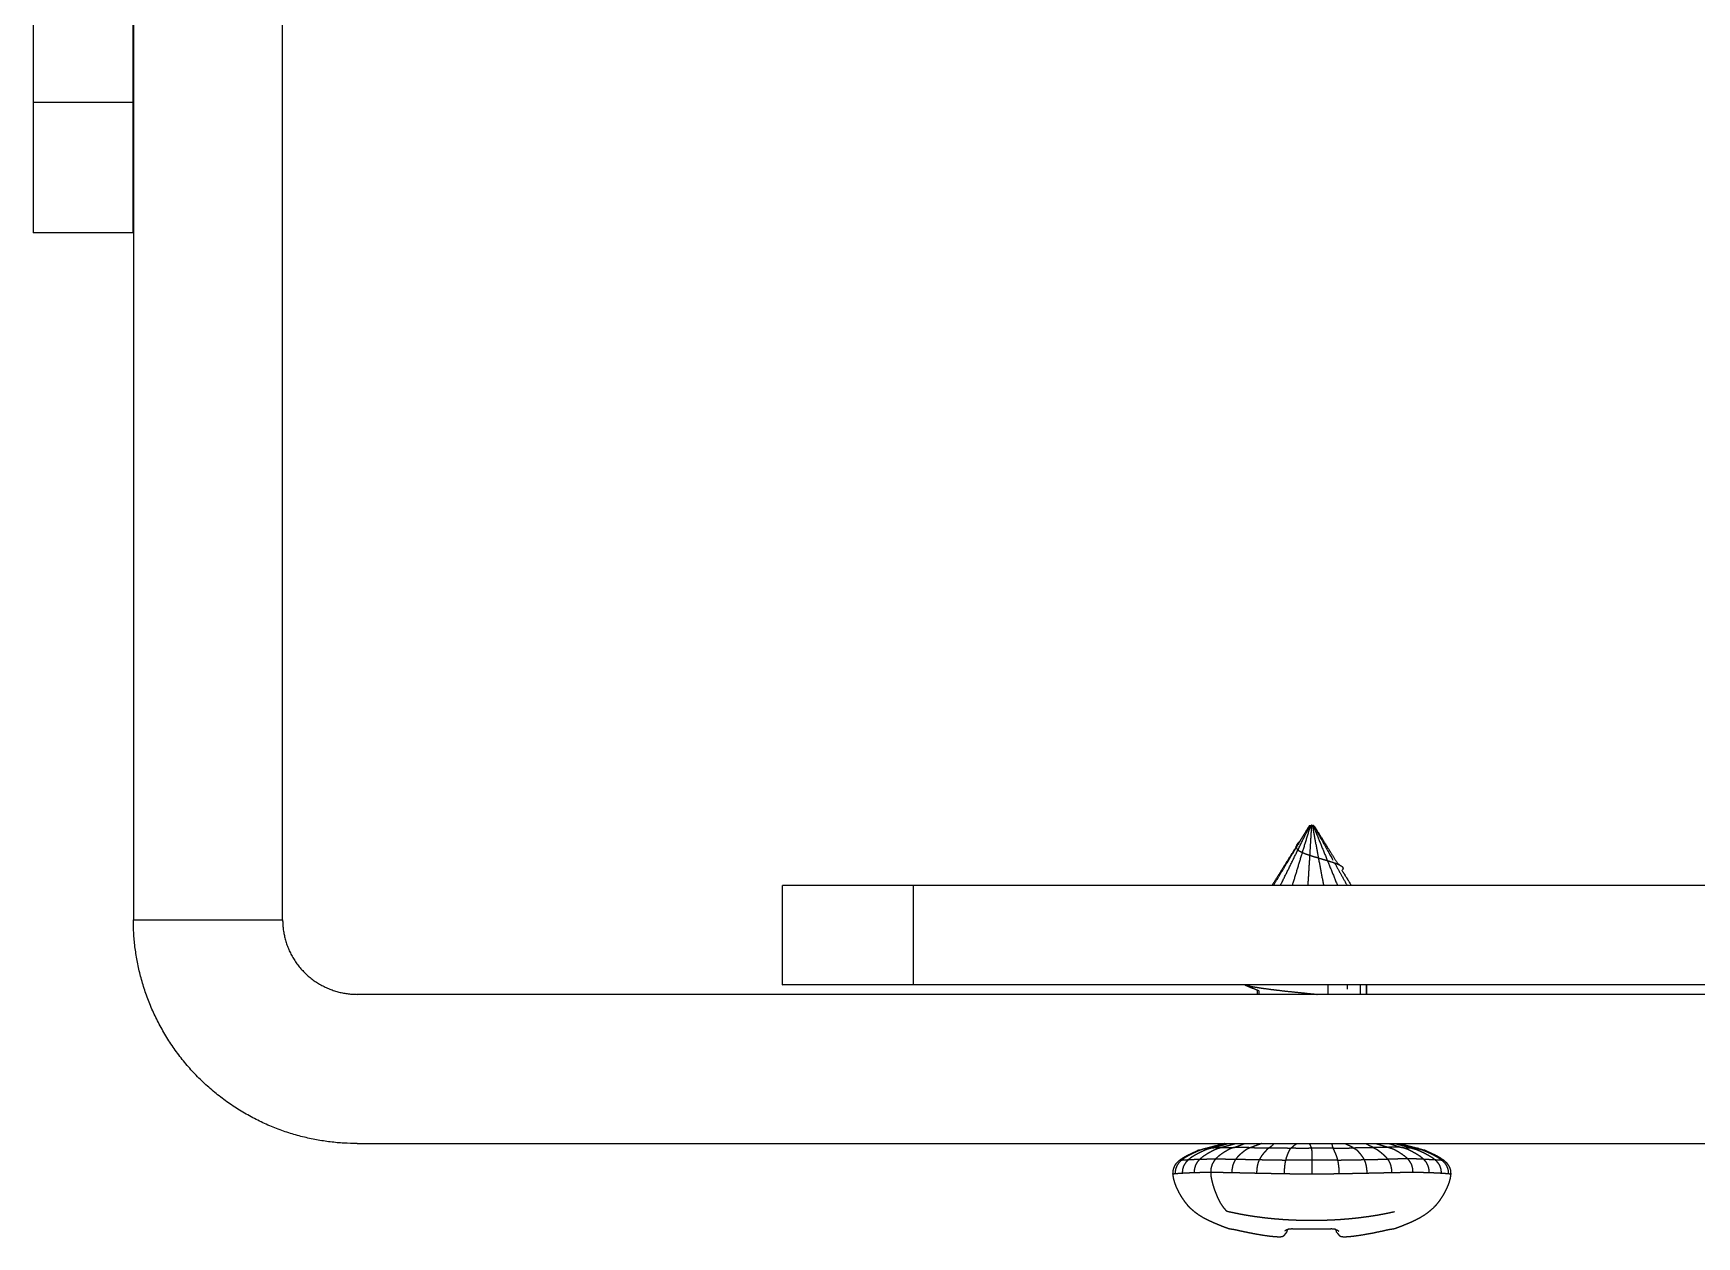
# Model space of a CAD drawing. Header units: millimetres. Extents: x 181 to 381, y 0 to 208.
# Drawn here: x 196.86 to 213.57, y 38.76 to 50.86 of the extents above; entities that cross this region are included whole.
import ezdxf

# ---------------------------------------------------------------- set-up
doc = ezdxf.new("R2010")
doc.units = ezdxf.units.MM
doc.layers.add('Make2D$可见线$曲线', color=7, linetype='Continuous', true_color=0x000000)

msp = doc.modelspace()

# ---------------------------------------------------------------- linework, layer by layer
at = {"layer": 'Make2D$可见线$曲线', "color": 18, "lineweight": -3, "true_color": 0x000000}
for points in [[(197.862, 68.108), (197.862, 55.027), (197.862, 41.946)], [(199.362, 41.946), (199.362, 55.027), (199.362, 68.108)], [(196.856, 63.538), (196.856, 56.852), (196.856, 50.165)], [(197.856, 63.538), (197.856, 56.852), (197.856, 50.165)], [(196.856, 50.165), (197.356, 50.165), (197.856, 50.165)], [(197.856, 48.852), (197.356, 48.852), (196.856, 48.852)], [(209.389, 42.29), (209.537, 42.591), (209.686, 42.893)], [(209.51, 42.29), (209.601, 42.591), (209.693, 42.893)], [(209.549, 42.672), (209.615, 42.783), (209.682, 42.893)], [(209.681, 42.893), (209.627, 42.807), (209.573, 42.721)], [(209.701, 42.893), (209.683, 42.591), (209.664, 42.29)], [(209.683, 42.893), (209.684, 42.893), (209.684, 42.893)], [(209.686, 42.893), (209.685, 42.893), (209.684, 42.893)], [(209.686, 42.893), (209.686, 42.893), (209.687, 42.893)], [(209.687, 42.893), (209.688, 42.893), (209.689, 42.893)], [(209.689, 42.893), (209.69, 42.893), (209.691, 42.893)], [(209.693, 42.893), (209.692, 42.893), (209.691, 42.893)], [(209.693, 42.893), (209.694, 42.893), (209.695, 42.893)], [(209.695, 42.893), (209.696, 42.893), (209.697, 42.893)], [(209.697, 42.893), (209.698, 42.893), (209.699, 42.893)], [(209.701, 42.901), (209.7, 42.897), (209.699, 42.893)], [(209.699, 42.893), (209.7, 42.893), (209.701, 42.893)], [(209.701, 42.893), (209.702, 42.893), (209.704, 42.893)], [(209.704, 42.893), (209.705, 42.893), (209.706, 42.893)], [(209.706, 42.893), (209.707, 42.893), (209.708, 42.893)], [(209.71, 42.893), (209.709, 42.893), (209.708, 42.893)], [(209.71, 42.893), (209.711, 42.893), (209.712, 42.893)], [(209.71, 42.893), (209.766, 42.591), (209.823, 42.29)], [(209.712, 42.893), (209.714, 42.893), (209.715, 42.893)], [(209.715, 42.893), (209.716, 42.893), (209.716, 42.893)], [(209.716, 42.893), (209.717, 42.893), (209.718, 42.893)], [(209.718, 42.893), (209.719, 42.893), (209.72, 42.893)], [(209.718, 42.893), (209.841, 42.591), (209.963, 42.29)], [(209.72, 42.893), (209.721, 42.893), (209.721, 42.893)], [(209.721, 42.893), (209.722, 42.893), (209.723, 42.893)], [(209.724, 42.893), (209.723, 42.893), (209.723, 42.893)], [(209.724, 42.893), (209.82, 42.719), (209.917, 42.546)], [(209.726, 42.893), (209.845, 42.703), (209.963, 42.512)], [(209.548, 42.681), (209.425, 42.484), (209.302, 42.287)], [(209.319, 42.29), (209.434, 42.48), (209.548, 42.67)], [(209.933, 42.518), (209.996, 42.404), (210.06, 42.29)], [(209.964, 42.513), (209.965, 42.512), (209.965, 42.511)], [(210.008, 42.442), (210.056, 42.366), (210.103, 42.29)], [(210.008, 42.441), (210.055, 42.365), (210.102, 42.29)], [(204.387, 41.29), (204.387, 41.79), (204.387, 42.29)], [(205.7, 42.29), (205.7, 41.79), (205.7, 41.29)], [(219.074, 42.29), (212.387, 42.29), (205.7, 42.29)], [(197.862, 41.946), (198.612, 41.946), (199.362, 41.946)], [(239.689, 41.196), (219.9, 41.196), (200.112, 41.196)], [(219.074, 41.29), (212.387, 41.29), (205.7, 41.29)], [(209.032, 41.29), (209.074, 41.272), (209.117, 41.255)], [(209.155, 41.239), (209.155, 41.217), (209.155, 41.196)], [(209.176, 41.196), (209.176, 41.213), (209.176, 41.229)], [(209.867, 41.29), (209.867, 41.243), (209.867, 41.196)], [(210.06, 41.29), (210.06, 41.268), (210.06, 41.247)], [(210.192, 41.29), (210.192, 41.243), (210.192, 41.196)], [(210.25, 41.29), (210.25, 41.243), (210.25, 41.196)], [(210.253, 41.29), (210.253, 41.243), (210.253, 41.196)], [(200.112, 39.696), (219.9, 39.696), (239.689, 39.696)], [(208.708, 39.654), (208.71, 39.654), (208.712, 39.654)], [(209.277, 39.654), (209.282, 39.654), (209.286, 39.654)], [(210.121, 39.654), (210.125, 39.654), (210.13, 39.654)], [(208.879, 38.839), (208.878, 38.839), (208.878, 38.839)], [(209.457, 38.812), (209.457, 38.817), (209.458, 38.823)], [(209.458, 38.83), (209.458, 38.827), (209.458, 38.823)], [(209.942, 38.834), (209.919, 38.836), (209.897, 38.838)], [(209.949, 38.823), (209.949, 38.827), (209.949, 38.83)], [(209.949, 38.823), (209.95, 38.817), (209.951, 38.812)], [(210.523, 38.839), (210.523, 38.839), (210.523, 38.839)]]:
    msp.add_open_spline(points, degree=2, dxfattribs=at)
for points, weights, degree in [([(196.856, 50.165), (196.856, 48.852), (196.856, 48.852)], [1, 0.807942872945, 1], 2), ([(197.856, 50.165), (197.856, 48.852), (197.856, 48.852)], [1, 0.807942872945, 1], 2), ([(205.7, 42.29), (204.387, 42.29), (204.387, 42.29)], [1, 0.807942872945, 1], 2), ([(200.112, 39.696), (198.794, 39.696), (197.862, 40.627), (197.862, 41.946)], [1, 0.804737854124, 0.804737854124, 1], 3), ([(199.362, 41.946), (199.362, 41.506), (199.672, 41.196), (200.112, 41.196)], [1, 0.804737854124, 0.804737854124, 1], 3), ([(205.7, 41.29), (204.387, 41.29), (204.387, 41.29)], [1, 0.807942872945, 1], 2)]:
    msp.add_rational_spline(points, weights, degree=degree, dxfattribs=at)
for points, knots in [([(209.565, 42.714), (209.559, 42.707), (209.553, 42.699), (209.55, 42.692), (209.547, 42.685)], [0, 0, 0, 1, 1, 2, 2, 2]), ([(209.548, 42.67), (209.548, 42.67), (209.548, 42.67), (209.547, 42.678), (209.547, 42.685), (209.548, 42.679), (209.549, 42.672)], [-1.002362, -1.002362, -1.002362, -1, -1, 0, 0, 0.098579, 0.098579, 0.098579]), ([(209.548, 42.67), (209.552, 42.663), (209.557, 42.656), (209.565, 42.649), (209.574, 42.641), (209.587, 42.634), (209.6, 42.627), (209.616, 42.62), (209.633, 42.612), (209.653, 42.605), (209.673, 42.598), (209.695, 42.591), (209.718, 42.583), (209.742, 42.576), (209.767, 42.569), (209.792, 42.561), (209.817, 42.554), (209.841, 42.547), (209.866, 42.54), (209.889, 42.532), (209.912, 42.525), (209.932, 42.518), (209.953, 42.511), (209.969, 42.503), (209.985, 42.496)], [0, 0, 0, 1, 1, 2, 2, 3, 3, 4, 4, 5, 5, 6, 6, 7, 7, 8, 8, 9, 9, 10, 10, 11, 11, 12, 12, 12]), ([(209.573, 42.721), (209.569, 42.717), (209.565, 42.714), (209.572, 42.721), (209.578, 42.729)], [1.5428237, 1.5428237, 1.5428237, 2, 2, 2.1150653, 2.1150653, 2.1150653]), ([(209.963, 42.512), (209.974, 42.504), (209.985, 42.496), (209.997, 42.489), (210.008, 42.482)], [14.874849, 14.874849, 14.874849, 15, 15, 16, 16, 16]), ([(210.008, 42.482), (210.013, 42.474), (210.019, 42.467), (210.018, 42.46), (210.017, 42.452), (210.012, 42.447), (210.008, 42.441)], [0, 0, 0, 1, 1, 2, 2, 2.089689, 2.089689, 2.089689]), ([(209.176, 41.229), (209.107, 41.259), (209.038, 41.289), (209.037, 41.289), (209.037, 41.29)], [-1.4506869, -1.4506869, -1.4506869, -1, -1, -0.9678892, -0.9678892, -0.9678892]), ([(209.038, 41.289), (209.072, 41.282), (209.106, 41.274), (209.152, 41.267), (209.198, 41.259), (209.254, 41.252), (209.31, 41.244), (209.374, 41.237), (209.438, 41.229), (209.508, 41.222), (209.577, 41.215), (209.649, 41.207), (209.72, 41.2), (209.74, 41.198), (209.76, 41.195)], [0, 0, 0, 1, 1, 2, 2, 3, 3, 4, 4, 5, 5, 6, 6, 6.274854, 6.274854, 6.274854]), ([(208.322, 39.466), (208.323, 39.466), (208.324, 39.466), (208.334, 39.483), (208.345, 39.499), (208.36, 39.514), (208.375, 39.528), (208.394, 39.542), (208.414, 39.555), (208.435, 39.567), (208.457, 39.579), (208.477, 39.589), (208.498, 39.599), (208.515, 39.607), (208.532, 39.614), (208.543, 39.619), (208.553, 39.624), (208.555, 39.624), (208.557, 39.624), (208.567, 39.628), (208.576, 39.631), (208.59, 39.635), (208.603, 39.639), (208.625, 39.645), (208.648, 39.651), (208.684, 39.66), (208.72, 39.67), (208.764, 39.681), (208.808, 39.693), (208.812, 39.694), (208.817, 39.696)], [-20, -20, -20, -19, -19, -18, -18, -17, -17, -16, -16, -15, -15, -14, -14, -13, -13, -12, -12, -11, -11, -10, -10, -9, -9, -8, -8, -7, -7, -6, -6, -5.899409, -5.899409, -5.899409]), ([(208.648, 39.651), (208.65, 39.651), (208.652, 39.651), (208.654, 39.651), (208.656, 39.65), (208.635, 39.645), (208.615, 39.64), (208.603, 39.636), (208.59, 39.632), (208.581, 39.629), (208.572, 39.625), (208.561, 39.62), (208.551, 39.616), (208.534, 39.608), (208.517, 39.601), (208.497, 39.591), (208.477, 39.581), (208.456, 39.569), (208.435, 39.557), (208.415, 39.544), (208.396, 39.53)], [0, 0, 0, 1, 1, 2, 2, 3, 3, 4, 4, 5, 5, 6, 6, 7, 7, 8, 8, 9, 9, 10, 10, 10]), ([(208.656, 39.65), (208.657, 39.65), (208.658, 39.649), (208.662, 39.649), (208.666, 39.649), (208.675, 39.65), (208.684, 39.651), (208.696, 39.652), (208.708, 39.654), (208.69, 39.648), (208.671, 39.643), (208.66, 39.64), (208.648, 39.636), (208.64, 39.633), (208.631, 39.629), (208.621, 39.624), (208.611, 39.62), (208.595, 39.612), (208.579, 39.605), (208.56, 39.595), (208.541, 39.585), (208.521, 39.573), (208.501, 39.562), (208.483, 39.548), (208.465, 39.535)], [0, 0, 0, 1, 1, 2, 2, 3, 3, 4, 4, 5, 5, 6, 6, 7, 7, 8, 8, 9, 9, 10, 10, 11, 11, 12, 12, 12]), ([(208.576, 39.631), (208.575, 39.631), (208.574, 39.631), (208.573, 39.631), (208.571, 39.63), (208.562, 39.627), (208.553, 39.624)], [7.900971, 7.900971, 7.900971, 8, 8, 9, 9, 10, 10, 10]), ([(208.712, 39.654), (208.722, 39.655), (208.733, 39.656), (208.745, 39.656), (208.757, 39.657), (208.769, 39.657), (208.781, 39.657), (208.792, 39.657), (208.804, 39.657), (208.786, 39.652), (208.768, 39.647), (208.757, 39.643), (208.746, 39.64), (208.738, 39.636), (208.73, 39.633), (208.721, 39.628), (208.712, 39.624), (208.697, 39.616), (208.683, 39.609), (208.665, 39.599), (208.648, 39.589), (208.63, 39.578), (208.612, 39.566), (208.595, 39.552), (208.579, 39.539)], [0.146824, 0.146824, 0.146824, 1, 1, 2, 2, 3, 3, 4, 4, 5, 5, 6, 6, 7, 7, 8, 8, 9, 9, 10, 10, 11, 11, 12, 12, 12]), ([(208.828, 39.696), (208.815, 39.692), (208.803, 39.689), (208.762, 39.678), (208.721, 39.667), (208.689, 39.659), (208.656, 39.65)], [5.702129, 5.702129, 5.702129, 6, 6, 7, 7, 8, 8, 8]), ([(208.711, 39.654), (208.74, 39.662), (208.768, 39.67), (208.804, 39.68), (208.84, 39.69), (208.848, 39.693), (208.856, 39.696)], [0.050726, 0.050726, 0.050726, 1, 1, 2, 2, 2.230004, 2.230004, 2.230004]), ([(208.804, 39.657), (208.814, 39.656), (208.825, 39.656), (208.838, 39.655), (208.85, 39.655), (208.868, 39.656), (208.885, 39.656), (208.906, 39.657), (208.926, 39.658), (208.912, 39.653), (208.898, 39.648), (208.889, 39.645), (208.881, 39.641), (208.874, 39.638), (208.868, 39.635), (208.86, 39.63), (208.852, 39.625), (208.84, 39.618), (208.827, 39.611), (208.812, 39.601), (208.797, 39.591), (208.782, 39.58), (208.766, 39.568), (208.752, 39.555), (208.738, 39.541)], [0, 0, 0, 1, 1, 2, 2, 3, 3, 4, 4, 5, 5, 6, 6, 7, 7, 8, 8, 9, 9, 10, 10, 11, 11, 12, 12, 12]), ([(208.946, 39.696), (208.941, 39.694), (208.936, 39.693), (208.899, 39.683), (208.862, 39.673), (208.833, 39.665), (208.804, 39.657)], [5.874079, 5.874079, 5.874079, 6, 6, 7, 7, 8, 8, 8]), ([(208.926, 39.658), (208.948, 39.666), (208.971, 39.674), (208.997, 39.684), (209.022, 39.694), (209.025, 39.695), (209.027, 39.696)], [0, 0, 0, 1, 1, 2, 2, 2.093785, 2.093785, 2.093785]), ([(208.926, 39.658), (208.947, 39.659), (208.968, 39.659), (208.989, 39.659), (209.011, 39.659), (209.032, 39.659), (209.053, 39.659), (209.074, 39.658), (209.095, 39.657), (209.082, 39.652), (209.069, 39.647), (209.061, 39.643), (209.054, 39.64), (209.048, 39.636), (209.043, 39.633), (209.036, 39.628), (209.03, 39.624), (209.02, 39.616), (209.011, 39.609), (208.999, 39.599), (208.987, 39.589), (208.975, 39.578), (208.962, 39.566), (208.951, 39.552), (208.94, 39.539)], [0, 0, 0, 1, 1, 2, 2, 3, 3, 4, 4, 5, 5, 6, 6, 7, 7, 8, 8, 9, 9, 10, 10, 11, 11, 12, 12, 12]), ([(209.202, 39.696), (209.197, 39.694), (209.193, 39.693), (209.165, 39.683), (209.137, 39.673), (209.116, 39.665), (209.095, 39.657)], [5.859795, 5.859795, 5.859795, 6, 6, 7, 7, 8, 8, 8]), ([(209.095, 39.657), (209.115, 39.656), (209.135, 39.654), (209.156, 39.653), (209.177, 39.652), (209.201, 39.653), (209.225, 39.653), (209.251, 39.653), (209.277, 39.654), (209.27, 39.648), (209.264, 39.643), (209.259, 39.64), (209.255, 39.636), (209.252, 39.633), (209.248, 39.629), (209.244, 39.624), (209.24, 39.62), (209.233, 39.612), (209.226, 39.605), (209.218, 39.595), (209.21, 39.585), (209.201, 39.573), (209.193, 39.562), (209.185, 39.548), (209.177, 39.535)], [0, 0, 0, 1, 1, 2, 2, 3, 3, 4, 4, 5, 5, 6, 6, 7, 7, 8, 8, 9, 9, 10, 10, 11, 11, 12, 12, 12]), ([(209.277, 39.654), (209.288, 39.662), (209.299, 39.67), (209.31, 39.68), (209.321, 39.691), (209.322, 39.693), (209.324, 39.696)], [0, 0, 0, 1, 1, 2, 2, 2.212248, 2.212248, 2.212248]), ([(209.287, 39.654), (209.309, 39.654), (209.332, 39.654), (209.36, 39.654), (209.388, 39.653), (209.416, 39.653), (209.443, 39.652), (209.47, 39.651), (209.497, 39.65)], [0.174517, 0.174517, 0.174517, 1, 1, 2, 2, 3, 3, 4, 4, 4]), ([(209.699, 39.649), (209.673, 39.648), (209.647, 39.647), (209.622, 39.647), (209.597, 39.646), (209.573, 39.647), (209.548, 39.648), (209.523, 39.649), (209.497, 39.65), (209.492, 39.645), (209.487, 39.64), (209.483, 39.636), (209.48, 39.632), (209.478, 39.629), (209.476, 39.625), (209.474, 39.62), (209.472, 39.616), (209.468, 39.608), (209.465, 39.601), (209.461, 39.591), (209.457, 39.581), (209.453, 39.569), (209.448, 39.557), (209.445, 39.544), (209.441, 39.53)], [0, 0, 0, 1, 1, 2, 2, 3, 3, 4, 4, 5, 5, 6, 6, 7, 7, 8, 8, 9, 9, 10, 10, 11, 11, 12, 12, 12]), ([(209.497, 39.65), (209.506, 39.659), (209.515, 39.667), (209.528, 39.678), (209.541, 39.688), (209.547, 39.692), (209.553, 39.696)], [0, 0, 0, 1, 1, 2, 2, 2.31652, 2.31652, 2.31652]), ([(209.677, 39.696), (209.681, 39.692), (209.684, 39.688), (209.689, 39.677), (209.694, 39.666), (209.697, 39.658), (209.699, 39.649)], [5.662473, 5.662473, 5.662473, 6, 6, 7, 7, 8, 8, 8]), ([(209.919, 39.65), (209.892, 39.651), (209.864, 39.651), (209.836, 39.651), (209.808, 39.651), (209.781, 39.65), (209.753, 39.65), (209.726, 39.649), (209.699, 39.649), (209.7, 39.643), (209.702, 39.638), (209.702, 39.634), (209.703, 39.63), (209.703, 39.627), (209.704, 39.623), (209.704, 39.619), (209.704, 39.614), (209.704, 39.606), (209.704, 39.599), (209.704, 39.589), (209.704, 39.579), (209.704, 39.567), (209.704, 39.555), (209.704, 39.542), (209.704, 39.528)], [0, 0, 0, 1, 1, 2, 2, 3, 3, 4, 4, 5, 5, 6, 6, 7, 7, 8, 8, 9, 9, 10, 10, 11, 11, 12, 12, 12]), ([(209.908, 39.696), (209.907, 39.692), (209.906, 39.689), (209.909, 39.678), (209.911, 39.667), (209.915, 39.659), (209.919, 39.65)], [5.703947, 5.703947, 5.703947, 6, 6, 7, 7, 8, 8, 8]), ([(209.966, 39.53), (209.963, 39.544), (209.959, 39.557), (209.954, 39.569), (209.95, 39.581), (209.946, 39.591), (209.942, 39.601), (209.939, 39.608), (209.935, 39.616), (209.933, 39.62), (209.931, 39.625), (209.929, 39.629), (209.928, 39.632), (209.926, 39.636), (209.924, 39.64), (209.922, 39.645), (209.919, 39.65), (209.946, 39.65), (209.973, 39.649), (209.999, 39.649), (210.025, 39.649), (210.049, 39.65), (210.073, 39.651), (210.097, 39.652), (210.121, 39.654), (210.13, 39.648), (210.14, 39.643), (210.146, 39.64), (210.151, 39.636), (210.155, 39.633), (210.159, 39.629), (210.163, 39.624), (210.168, 39.62), (210.174, 39.612), (210.181, 39.605), (210.189, 39.595), (210.197, 39.585), (210.206, 39.573), (210.214, 39.562), (210.222, 39.548), (210.23, 39.535)], [0, 0, 0, 1, 1, 2, 2, 3, 3, 4, 4, 5, 5, 6, 6, 7, 7, 8, 8, 9, 9, 10, 10, 11, 11, 12, 12, 13, 13, 14, 14, 15, 15, 16, 16, 17, 17, 18, 18, 19, 19, 20, 20, 20]), ([(210.121, 39.654), (210.105, 39.662), (210.09, 39.67), (210.069, 39.68), (210.048, 39.69), (210.042, 39.693), (210.036, 39.695)], [0, 0, 0, 1, 1, 2, 2, 2.222137, 2.222137, 2.222137]), ([(210.131, 39.654), (210.15, 39.655), (210.17, 39.656), (210.195, 39.656), (210.22, 39.657), (210.246, 39.657), (210.271, 39.657), (210.295, 39.657), (210.32, 39.657)], [0.195666, 0.195666, 0.195666, 1, 1, 2, 2, 3, 3, 4, 4, 4]), ([(210.32, 39.657), (210.303, 39.665), (210.286, 39.673), (210.267, 39.683), (210.248, 39.693), (210.246, 39.694), (210.244, 39.696)], [0, 0, 0, 1, 1, 2, 2, 2.125921, 2.125921, 2.125921]), ([(210.475, 39.658), (210.459, 39.657), (210.444, 39.656), (210.427, 39.656), (210.409, 39.655), (210.388, 39.655), (210.367, 39.656), (210.343, 39.656), (210.32, 39.657), (210.33, 39.652), (210.341, 39.647), (210.348, 39.643), (210.354, 39.64), (210.359, 39.636), (210.365, 39.633), (210.371, 39.628), (210.377, 39.624), (210.387, 39.616), (210.396, 39.609), (210.408, 39.599), (210.42, 39.589), (210.432, 39.578), (210.445, 39.566), (210.456, 39.552), (210.467, 39.539)], [0, 0, 0, 1, 1, 2, 2, 3, 3, 4, 4, 5, 5, 6, 6, 7, 7, 8, 8, 9, 9, 10, 10, 11, 11, 12, 12, 12]), ([(210.35, 39.696), (210.354, 39.695), (210.357, 39.694), (210.39, 39.684), (210.423, 39.674), (210.449, 39.666), (210.475, 39.658)], [5.910247, 5.910247, 5.910247, 6, 6, 7, 7, 8, 8, 8]), ([(210.608, 39.657), (210.591, 39.658), (210.575, 39.659), (210.558, 39.659), (210.541, 39.659), (210.524, 39.659), (210.507, 39.659), (210.491, 39.659), (210.475, 39.658), (210.491, 39.653), (210.507, 39.648), (210.516, 39.645), (210.526, 39.641), (210.533, 39.638), (210.54, 39.635), (210.547, 39.63), (210.555, 39.625), (210.568, 39.618), (210.58, 39.611), (210.595, 39.601), (210.61, 39.591), (210.625, 39.58), (210.641, 39.568), (210.655, 39.555), (210.669, 39.541)], [0, 0, 0, 1, 1, 2, 2, 3, 3, 4, 4, 5, 5, 6, 6, 7, 7, 8, 8, 9, 9, 10, 10, 11, 11, 12, 12, 12]), ([(210.483, 39.696), (210.487, 39.694), (210.492, 39.693), (210.523, 39.683), (210.555, 39.673), (210.581, 39.665), (210.608, 39.657)], [5.863547, 5.863547, 5.863547, 6, 6, 7, 7, 8, 8, 8]), ([(210.696, 39.654), (210.664, 39.662), (210.632, 39.67), (210.593, 39.68), (210.554, 39.691), (210.544, 39.693), (210.535, 39.695)], [0, 0, 0, 1, 1, 2, 2, 2.211422, 2.211422, 2.211422]), ([(210.587, 39.696), (210.599, 39.692), (210.612, 39.688), (210.65, 39.678), (210.689, 39.667), (210.721, 39.659), (210.753, 39.65)], [5.692828, 5.692828, 5.692828, 6, 6, 7, 7, 8, 8, 8]), ([(210.594, 39.695), (210.62, 39.688), (210.646, 39.681), (210.661, 39.677), (210.675, 39.674), (210.7, 39.667), (210.726, 39.66), (210.752, 39.653), (210.779, 39.646), (210.795, 39.642), (210.812, 39.637), (210.822, 39.634), (210.833, 39.631), (210.834, 39.631), (210.836, 39.63), (210.845, 39.627), (210.854, 39.624), (210.865, 39.619), (210.875, 39.614), (210.892, 39.607), (210.909, 39.599), (210.93, 39.589), (210.95, 39.579), (210.972, 39.567), (210.993, 39.555), (211.013, 39.542), (211.032, 39.528), (211.047, 39.514), (211.062, 39.499), (211.073, 39.483), (211.084, 39.466), (211.084, 39.466), (211.085, 39.466)], [2.132766, 2.132766, 2.132766, 3, 3, 4, 4, 5, 5, 6, 6, 7, 7, 8, 8, 9, 9, 10, 10, 11, 11, 12, 12, 13, 13, 14, 14, 15, 15, 16, 16, 17, 17, 18, 18, 18]), ([(210.828, 39.539), (210.812, 39.552), (210.795, 39.566), (210.777, 39.578), (210.759, 39.589), (210.742, 39.599), (210.724, 39.609), (210.71, 39.616), (210.695, 39.624), (210.686, 39.628), (210.677, 39.633), (210.669, 39.636), (210.662, 39.64), (210.652, 39.643), (210.641, 39.647), (210.625, 39.652), (210.608, 39.657), (210.624, 39.656), (210.641, 39.654), (210.654, 39.653), (210.667, 39.652), (210.676, 39.653), (210.684, 39.653), (210.69, 39.653), (210.696, 39.654), (210.715, 39.648), (210.735, 39.643), (210.746, 39.64), (210.758, 39.636), (210.767, 39.633), (210.776, 39.629), (210.786, 39.624), (210.796, 39.62), (210.812, 39.612), (210.828, 39.605), (210.847, 39.595), (210.866, 39.585), (210.886, 39.573), (210.906, 39.562), (210.924, 39.548), (210.942, 39.535)], [0, 0, 0, 1, 1, 2, 2, 3, 3, 4, 4, 5, 5, 6, 6, 7, 7, 8, 8, 9, 9, 10, 10, 11, 11, 12, 12, 13, 13, 14, 14, 15, 15, 16, 16, 17, 17, 18, 18, 19, 19, 20, 20, 20]), ([(210.696, 39.654), (210.702, 39.654), (210.709, 39.654), (210.716, 39.654), (210.723, 39.653), (210.73, 39.653), (210.738, 39.652), (210.745, 39.651), (210.753, 39.65)], [0, 0, 0, 1, 1, 2, 2, 3, 3, 4, 4, 4]), ([(210.779, 39.646), (210.774, 39.647), (210.769, 39.648), (210.761, 39.649), (210.753, 39.65), (210.773, 39.645), (210.793, 39.64), (210.805, 39.636), (210.817, 39.632), (210.826, 39.629), (210.835, 39.625), (210.846, 39.62), (210.856, 39.616), (210.873, 39.608), (210.89, 39.601), (210.91, 39.591), (210.93, 39.581), (210.951, 39.569), (210.972, 39.557), (210.992, 39.544), (211.011, 39.53)], [0, 0, 0, 1, 1, 2, 2, 3, 3, 4, 4, 5, 5, 6, 6, 7, 7, 8, 8, 9, 9, 10, 10, 10]), ([(210.854, 39.624), (210.854, 39.624), (210.854, 39.624), (210.852, 39.624), (210.85, 39.624), (210.84, 39.628), (210.831, 39.631)], [25.996571, 25.996571, 25.996571, 26, 26, 27, 27, 28, 28, 28]), ([(208.322, 39.466), (208.316, 39.449), (208.31, 39.431), (208.308, 39.411), (208.306, 39.392), (208.309, 39.37), (208.312, 39.348), (208.318, 39.325), (208.325, 39.303), (208.334, 39.279), (208.343, 39.255), (208.355, 39.232), (208.366, 39.208), (208.379, 39.185), (208.392, 39.163), (208.407, 39.141), (208.422, 39.119), (208.438, 39.098), (208.454, 39.078), (208.471, 39.059), (208.489, 39.04)], [-2, -2, -2, -1, -1, 0, 0, 1, 1, 2, 2, 3, 3, 4, 4, 5, 5, 6, 6, 7, 7, 8, 8, 8]), ([(208.375, 39.528), (208.377, 39.529), (208.379, 39.529), (208.383, 39.529), (208.386, 39.529), (208.391, 39.53), (208.396, 39.53), (208.381, 39.515), (208.367, 39.501), (208.356, 39.485), (208.346, 39.468), (208.34, 39.451), (208.334, 39.433), (208.332, 39.414), (208.331, 39.394)], [0, 0, 0, 1, 1, 2, 2, 3, 3, 4, 4, 5, 5, 6, 6, 7, 7, 7]), ([(208.396, 39.53), (208.403, 39.531), (208.409, 39.531), (208.417, 39.532), (208.425, 39.532), (208.434, 39.533), (208.443, 39.533), (208.454, 39.534), (208.465, 39.535), (208.451, 39.52), (208.437, 39.505), (208.427, 39.489), (208.417, 39.473), (208.411, 39.456), (208.406, 39.438), (208.404, 39.419), (208.402, 39.4)], [0, 0, 0, 1, 1, 2, 2, 3, 3, 4, 4, 5, 5, 6, 6, 7, 7, 8, 8, 8]), ([(208.465, 39.535), (208.477, 39.535), (208.489, 39.536), (208.503, 39.536), (208.516, 39.537), (208.531, 39.538), (208.546, 39.538), (208.562, 39.539), (208.579, 39.539), (208.566, 39.524), (208.553, 39.51), (208.544, 39.494), (208.535, 39.478), (208.53, 39.46), (208.525, 39.443), (208.523, 39.424), (208.522, 39.405)], [0, 0, 0, 1, 1, 2, 2, 3, 3, 4, 4, 5, 5, 6, 6, 7, 7, 8, 8, 8]), ([(208.579, 39.539), (208.596, 39.54), (208.614, 39.54), (208.633, 39.54), (208.653, 39.541), (208.673, 39.541), (208.694, 39.541), (208.716, 39.541), (208.738, 39.541), (208.727, 39.527), (208.716, 39.512), (208.708, 39.496), (208.7, 39.48), (208.696, 39.463), (208.691, 39.445), (208.69, 39.427), (208.688, 39.408)], [0, 0, 0, 1, 1, 2, 2, 3, 3, 4, 4, 5, 5, 6, 6, 7, 7, 8, 8, 8]), ([(208.738, 39.541), (208.761, 39.541), (208.785, 39.541), (208.809, 39.541), (208.834, 39.541), (208.86, 39.54), (208.886, 39.54), (208.913, 39.54), (208.94, 39.539), (208.931, 39.524), (208.923, 39.51), (208.917, 39.494), (208.91, 39.478), (208.907, 39.46), (208.903, 39.443), (208.902, 39.424), (208.9, 39.405)], [0, 0, 0, 1, 1, 2, 2, 3, 3, 4, 4, 5, 5, 6, 6, 7, 7, 8, 8, 8]), ([(208.94, 39.539), (208.968, 39.539), (208.996, 39.538), (209.025, 39.538), (209.055, 39.537), (209.085, 39.536), (209.115, 39.536), (209.146, 39.535), (209.177, 39.535), (209.171, 39.52), (209.165, 39.505), (209.161, 39.489), (209.157, 39.473), (209.154, 39.456), (209.152, 39.438), (209.151, 39.419), (209.149, 39.4)], [0, 0, 0, 1, 1, 2, 2, 3, 3, 4, 4, 5, 5, 6, 6, 7, 7, 8, 8, 8]), ([(209.177, 39.535), (209.21, 39.534), (209.242, 39.533), (209.275, 39.533), (209.308, 39.532), (209.341, 39.532), (209.374, 39.531), (209.407, 39.531), (209.441, 39.53)], [0, 0, 0, 1, 1, 2, 2, 3, 3, 4, 4, 4]), ([(209.704, 39.528), (209.671, 39.528), (209.638, 39.528), (209.605, 39.529), (209.573, 39.529), (209.54, 39.529), (209.507, 39.529), (209.474, 39.53), (209.441, 39.53), (209.438, 39.515), (209.435, 39.501), (209.433, 39.485), (209.43, 39.468), (209.429, 39.451), (209.428, 39.433), (209.427, 39.414), (209.426, 39.394)], [0, 0, 0, 1, 1, 2, 2, 3, 3, 4, 4, 5, 5, 6, 6, 7, 7, 8, 8, 8]), ([(209.966, 39.53), (209.933, 39.53), (209.9, 39.529), (209.867, 39.529), (209.834, 39.529), (209.802, 39.529), (209.769, 39.528), (209.736, 39.528), (209.704, 39.528), (209.704, 39.513), (209.704, 39.499), (209.704, 39.482), (209.704, 39.466), (209.704, 39.449), (209.704, 39.431), (209.704, 39.411), (209.704, 39.392)], [0, 0, 0, 1, 1, 2, 2, 3, 3, 4, 4, 5, 5, 6, 6, 7, 7, 8, 8, 8]), ([(209.981, 39.394), (209.98, 39.414), (209.98, 39.433), (209.978, 39.451), (209.977, 39.468), (209.974, 39.485), (209.972, 39.501), (209.969, 39.515), (209.966, 39.53), (210, 39.531), (210.033, 39.531), (210.066, 39.532), (210.1, 39.532), (210.132, 39.533), (210.165, 39.533), (210.198, 39.534), (210.23, 39.535), (210.236, 39.52), (210.242, 39.505), (210.246, 39.489), (210.25, 39.473), (210.253, 39.456), (210.255, 39.438), (210.257, 39.419), (210.258, 39.4)], [0, 0, 0, 1, 1, 2, 2, 3, 3, 4, 4, 5, 5, 6, 6, 7, 7, 8, 8, 9, 9, 10, 10, 11, 11, 12, 12, 12]), ([(210.23, 39.535), (210.261, 39.535), (210.292, 39.536), (210.322, 39.536), (210.353, 39.537), (210.382, 39.538), (210.411, 39.538), (210.439, 39.539), (210.467, 39.539)], [0, 0, 0, 1, 1, 2, 2, 3, 3, 4, 4, 4]), ([(210.669, 39.541), (210.646, 39.541), (210.623, 39.541), (210.598, 39.541), (210.573, 39.541), (210.547, 39.54), (210.521, 39.54), (210.494, 39.54), (210.467, 39.539), (210.476, 39.524), (210.484, 39.51), (210.491, 39.494), (210.497, 39.478), (210.5, 39.46), (210.504, 39.443), (210.505, 39.424), (210.507, 39.405)], [0, 0, 0, 1, 1, 2, 2, 3, 3, 4, 4, 5, 5, 6, 6, 7, 7, 8, 8, 8]), ([(210.828, 39.539), (210.811, 39.54), (210.793, 39.54), (210.774, 39.54), (210.755, 39.541), (210.734, 39.541), (210.713, 39.541), (210.691, 39.541), (210.669, 39.541), (210.68, 39.527), (210.691, 39.512), (210.699, 39.496), (210.707, 39.48), (210.711, 39.463), (210.716, 39.445), (210.717, 39.427), (210.719, 39.408)], [0, 0, 0, 1, 1, 2, 2, 3, 3, 4, 4, 5, 5, 6, 6, 7, 7, 8, 8, 8]), ([(210.886, 39.405), (210.884, 39.424), (210.882, 39.443), (210.877, 39.46), (210.872, 39.478), (210.863, 39.494), (210.854, 39.51), (210.841, 39.524), (210.828, 39.539), (210.845, 39.539), (210.861, 39.538), (210.876, 39.538), (210.891, 39.537), (210.905, 39.536), (210.918, 39.536), (210.93, 39.535), (210.942, 39.535), (210.956, 39.52), (210.97, 39.505), (210.98, 39.489), (210.99, 39.473), (210.996, 39.456), (211.001, 39.438), (211.003, 39.419), (211.005, 39.4)], [0, 0, 0, 1, 1, 2, 2, 3, 3, 4, 4, 5, 5, 6, 6, 7, 7, 8, 8, 9, 9, 10, 10, 11, 11, 12, 12, 12]), ([(211.085, 39.466), (211.091, 39.449), (211.097, 39.431), (211.099, 39.411), (211.101, 39.392), (211.098, 39.37), (211.095, 39.348), (211.089, 39.325), (211.083, 39.303), (211.073, 39.279), (211.064, 39.255), (211.052, 39.232), (211.041, 39.208), (211.028, 39.185), (211.015, 39.163), (211, 39.141), (210.986, 39.119), (210.969, 39.098), (210.953, 39.078), (210.936, 39.059), (210.918, 39.04)], [0, 0, 0, 1, 1, 2, 2, 3, 3, 4, 4, 5, 5, 6, 6, 7, 7, 8, 8, 9, 9, 10, 10, 10]), ([(210.942, 39.535), (210.953, 39.534), (210.964, 39.533), (210.973, 39.533), (210.982, 39.532), (210.99, 39.532), (210.998, 39.531), (211.004, 39.531), (211.011, 39.53)], [0, 0, 0, 1, 1, 2, 2, 3, 3, 4, 4, 4]), ([(211.032, 39.528), (211.03, 39.529), (211.028, 39.529), (211.024, 39.529), (211.021, 39.529), (211.016, 39.53), (211.011, 39.53), (211.026, 39.515), (211.04, 39.501), (211.051, 39.485), (211.061, 39.468), (211.067, 39.451), (211.073, 39.433), (211.075, 39.414), (211.077, 39.394)], [0, 0, 0, 1, 1, 2, 2, 3, 3, 4, 4, 5, 5, 6, 6, 7, 7, 7]), ([(208.306, 39.392), (208.307, 39.392), (208.308, 39.392), (208.31, 39.392), (208.313, 39.392), (208.316, 39.393), (208.32, 39.393), (208.325, 39.394), (208.331, 39.394), (208.337, 39.395), (208.344, 39.395), (208.352, 39.396), (208.361, 39.397), (208.37, 39.397), (208.38, 39.398), (208.391, 39.399), (208.402, 39.4), (208.415, 39.4), (208.428, 39.401), (208.442, 39.402), (208.456, 39.403), (208.472, 39.403), (208.487, 39.404), (208.504, 39.405), (208.522, 39.405), (208.54, 39.406), (208.559, 39.406), (208.579, 39.407), (208.599, 39.407), (208.621, 39.407), (208.642, 39.408), (208.665, 39.408), (208.688, 39.408), (208.69, 39.388), (208.691, 39.367), (208.695, 39.346), (208.699, 39.325), (208.704, 39.303), (208.71, 39.282), (208.717, 39.261), (208.724, 39.239), (208.731, 39.219), (208.739, 39.199), (208.747, 39.179), (208.755, 39.16), (208.763, 39.143), (208.771, 39.125), (208.78, 39.11), (208.788, 39.094), (208.797, 39.081), (208.806, 39.068), (208.814, 39.057), (208.822, 39.047), (208.83, 39.038), (208.837, 39.029), (208.843, 39.024), (208.849, 39.018), (208.86, 39.015), (208.872, 39.012), (208.888, 39.009), (208.905, 39.005), (208.924, 39.001), (208.944, 38.997), (208.966, 38.992), (208.988, 38.988), (209.011, 38.984), (209.035, 38.979), (209.061, 38.975), (209.086, 38.971), (209.112, 38.967), (209.139, 38.963), (209.167, 38.96), (209.194, 38.956), (209.222, 38.952), (209.251, 38.949), (209.28, 38.946), (209.309, 38.943), (209.339, 38.94), (209.369, 38.938), (209.4, 38.935), (209.432, 38.933), (209.464, 38.931), (209.497, 38.93), (209.531, 38.928), (209.565, 38.927), (209.599, 38.926), (209.634, 38.925), (209.669, 38.925), (209.704, 38.925), (209.738, 38.925), (209.773, 38.925), (209.808, 38.926), (209.842, 38.927), (209.876, 38.928), (209.91, 38.93), (209.943, 38.931), (209.975, 38.933), (210.007, 38.935), (210.038, 38.938), (210.068, 38.94), (210.098, 38.943), (210.127, 38.946), (210.156, 38.949), (210.185, 38.952), (210.213, 38.956), (210.24, 38.96), (210.268, 38.963), (210.295, 38.967), (210.321, 38.971), (210.347, 38.975), (210.372, 38.979), (210.396, 38.984), (210.419, 38.988), (210.441, 38.992), (210.463, 38.997), (210.483, 39.001), (210.502, 39.005), (210.519, 39.009), (210.535, 39.012)], [59, 59, 59, 60, 60, 61, 61, 62, 62, 63, 63, 64, 64, 65, 65, 66, 66, 67, 67, 68, 68, 69, 69, 70, 70, 71, 71, 72, 72, 73, 73, 74, 74, 75, 75, 76, 76, 77, 77, 78, 78, 79, 79, 80, 80, 81, 81, 82, 82, 83, 83, 84, 84, 85, 85, 86, 86, 87, 87, 88, 88, 89, 89, 90, 90, 91, 91, 92, 92, 93, 93, 94, 94, 95, 95, 96, 96, 97, 97, 98, 98, 99, 99, 100, 100, 101, 101, 102, 102, 103, 103, 104, 104, 105, 105, 106, 106, 107, 107, 108, 108, 109, 109, 110, 110, 111, 111, 112, 112, 113, 113, 114, 114, 115, 115, 116, 116, 117, 117, 118, 118, 118]), ([(208.688, 39.408), (208.713, 39.408), (208.737, 39.408), (208.763, 39.407), (208.789, 39.407), (208.816, 39.407), (208.843, 39.406), (208.872, 39.406), (208.9, 39.405), (208.93, 39.405), (208.959, 39.404), (208.99, 39.403), (209.021, 39.403), (209.052, 39.402), (209.084, 39.401), (209.117, 39.4), (209.149, 39.4), (209.183, 39.399), (209.217, 39.398), (209.251, 39.397), (209.286, 39.397), (209.321, 39.396), (209.356, 39.395), (209.391, 39.395), (209.426, 39.394), (209.461, 39.394), (209.496, 39.393), (209.53, 39.393), (209.565, 39.392), (209.6, 39.392), (209.634, 39.392), (209.669, 39.392), (209.704, 39.392), (209.738, 39.392), (209.773, 39.392), (209.807, 39.392), (209.842, 39.392), (209.877, 39.393), (209.912, 39.393), (209.946, 39.394), (209.981, 39.394), (210.016, 39.395), (210.051, 39.395), (210.086, 39.396), (210.121, 39.397), (210.156, 39.397), (210.19, 39.398), (210.224, 39.399), (210.258, 39.4), (210.29, 39.4), (210.323, 39.401), (210.355, 39.402), (210.387, 39.403), (210.417, 39.403), (210.448, 39.404), (210.477, 39.405), (210.507, 39.405), (210.535, 39.406), (210.564, 39.406), (210.591, 39.407), (210.618, 39.407), (210.644, 39.407), (210.67, 39.408), (210.694, 39.408), (210.719, 39.408), (210.742, 39.408), (210.765, 39.408), (210.787, 39.407), (210.808, 39.407), (210.828, 39.407), (210.848, 39.406), (210.867, 39.406), (210.886, 39.405), (210.903, 39.405), (210.92, 39.404), (210.935, 39.403), (210.951, 39.403), (210.965, 39.402), (210.979, 39.401), (210.992, 39.4), (211.005, 39.4), (211.016, 39.399), (211.027, 39.398), (211.037, 39.397), (211.047, 39.397), (211.055, 39.396), (211.063, 39.395), (211.07, 39.395), (211.077, 39.394), (211.082, 39.394), (211.087, 39.393), (211.091, 39.393), (211.095, 39.392), (211.097, 39.392), (211.099, 39.392), (211.1, 39.392), (211.101, 39.392)], [0, 0, 0, 1, 1, 2, 2, 3, 3, 4, 4, 5, 5, 6, 6, 7, 7, 8, 8, 9, 9, 10, 10, 11, 11, 12, 12, 13, 13, 14, 14, 15, 15, 16, 16, 17, 17, 18, 18, 19, 19, 20, 20, 21, 21, 22, 22, 23, 23, 24, 24, 25, 25, 26, 26, 27, 27, 28, 28, 29, 29, 30, 30, 31, 31, 32, 32, 33, 33, 34, 34, 35, 35, 36, 36, 37, 37, 38, 38, 39, 39, 40, 40, 41, 41, 42, 42, 43, 43, 44, 44, 45, 45, 46, 46, 47, 47, 48, 48, 48]), ([(208.878, 38.839), (208.875, 38.839), (208.872, 38.838), (208.867, 38.84), (208.861, 38.842), (208.851, 38.846), (208.84, 38.85), (208.823, 38.856), (208.806, 38.863), (208.784, 38.872), (208.762, 38.881), (208.737, 38.891), (208.712, 38.902), (208.687, 38.913), (208.662, 38.925), (208.638, 38.938), (208.614, 38.95), (208.592, 38.964), (208.57, 38.977), (208.549, 38.992), (208.529, 39.007), (208.51, 39.024), (208.49, 39.041), (208.49, 39.041), (208.489, 39.04)], [-6.939075, -6.939075, -6.939075, -6, -6, -5, -5, -4, -4, -3, -3, -2, -2, -1, -1, 0, 0, 1, 1, 2, 2, 3, 3, 4, 4, 5, 5, 5]), ([(210.918, 39.04), (210.917, 39.041), (210.917, 39.041), (210.898, 39.024), (210.878, 39.007), (210.858, 38.992), (210.837, 38.977), (210.815, 38.964), (210.793, 38.95), (210.769, 38.938), (210.745, 38.925), (210.72, 38.913), (210.695, 38.902), (210.67, 38.891), (210.645, 38.881), (210.623, 38.872), (210.601, 38.863), (210.584, 38.856), (210.567, 38.85), (210.557, 38.846), (210.546, 38.842), (210.54, 38.84), (210.535, 38.838), (210.532, 38.839), (210.529, 38.839)], [-5, -5, -5, -4, -4, -3, -3, -2, -2, -1, -1, 0, 0, 1, 1, 2, 2, 3, 3, 4, 4, 5, 5, 6, 6, 7, 7, 7]), ([(208.878, 38.839), (208.886, 38.839), (208.893, 38.838), (208.906, 38.836), (208.919, 38.834), (208.94, 38.83), (208.961, 38.825), (208.988, 38.819), (209.015, 38.813), (209.046, 38.807), (209.077, 38.8), (209.11, 38.794), (209.143, 38.788), (209.177, 38.782), (209.212, 38.776), (209.244, 38.772), (209.277, 38.767), (209.305, 38.764), (209.334, 38.761), (209.356, 38.76), (209.377, 38.759), (209.391, 38.76), (209.404, 38.761), (209.407, 38.762), (209.409, 38.763), (209.416, 38.766), (209.423, 38.769), (209.424, 38.77), (209.426, 38.772), (209.429, 38.775), (209.431, 38.778), (209.434, 38.782), (209.437, 38.785), (209.44, 38.789), (209.443, 38.793), (209.446, 38.796), (209.449, 38.799)], [-10, -10, -10, -9, -9, -8, -8, -7, -7, -6, -6, -5, -5, -4, -4, -3, -3, -2, -2, -1, -1, 0, 0, 1, 1, 2, 2, 3, 3, 4, 4, 5, 5, 6, 6, 7, 7, 8, 8, 8]), ([(209.471, 38.834), (209.458, 38.83), (209.445, 38.826), (209.438, 38.82), (209.432, 38.815)], [0, 0, 0, 1, 1, 2, 2, 2]), ([(209.449, 38.799), (209.45, 38.801), (209.452, 38.804), (209.454, 38.808), (209.457, 38.812)], [0, 0, 0, 1, 1, 2, 2, 2]), ([(209.511, 38.838), (209.511, 38.838), (209.511, 38.838), (209.488, 38.836), (209.466, 38.834)], [2.959731, 2.959731, 2.959731, 3, 3, 4, 4, 4]), ([(209.511, 38.838), (209.539, 38.839), (209.568, 38.839), (209.601, 38.839), (209.634, 38.838), (209.669, 38.838), (209.704, 38.838), (209.738, 38.838), (209.773, 38.838), (209.806, 38.839), (209.839, 38.839), (209.868, 38.839), (209.897, 38.838)], [-3, -3, -3, -2, -2, -1, -1, 0, 0, 1, 1, 2, 2, 3, 3, 3]), ([(209.937, 38.834), (209.949, 38.83), (209.962, 38.826), (209.969, 38.82), (209.975, 38.815)], [0, 0, 0, 1, 1, 2, 2, 2]), ([(209.959, 38.799), (209.956, 38.803), (209.954, 38.807), (209.952, 38.809), (209.951, 38.812)], [0, 0, 0, 1, 1, 2, 2, 2]), ([(209.959, 38.799), (209.961, 38.796), (209.964, 38.793), (209.967, 38.789), (209.97, 38.785), (209.973, 38.782), (209.976, 38.778), (209.978, 38.775), (209.981, 38.772), (209.983, 38.77), (209.984, 38.769), (209.991, 38.766), (209.998, 38.763), (210.001, 38.762), (210.003, 38.761), (210.017, 38.76), (210.03, 38.759), (210.051, 38.76), (210.073, 38.761), (210.102, 38.764), (210.13, 38.767), (210.163, 38.772), (210.195, 38.776), (210.23, 38.782), (210.264, 38.788), (210.297, 38.794), (210.331, 38.8), (210.361, 38.807), (210.392, 38.813), (210.419, 38.819), (210.446, 38.825), (210.467, 38.83), (210.488, 38.834), (210.501, 38.836), (210.514, 38.838), (210.522, 38.839), (210.529, 38.839)], [-16, -16, -16, -15, -15, -14, -14, -13, -13, -12, -12, -11, -11, -10, -10, -9, -9, -8, -8, -7, -7, -6, -6, -5, -5, -4, -4, -3, -3, -2, -2, -1, -1, 0, 0, 1, 1, 2, 2, 2])]:
    msp.add_open_spline(points, degree=2, knots=knots, dxfattribs=at)

doc.saveas('drawing.dxf')
